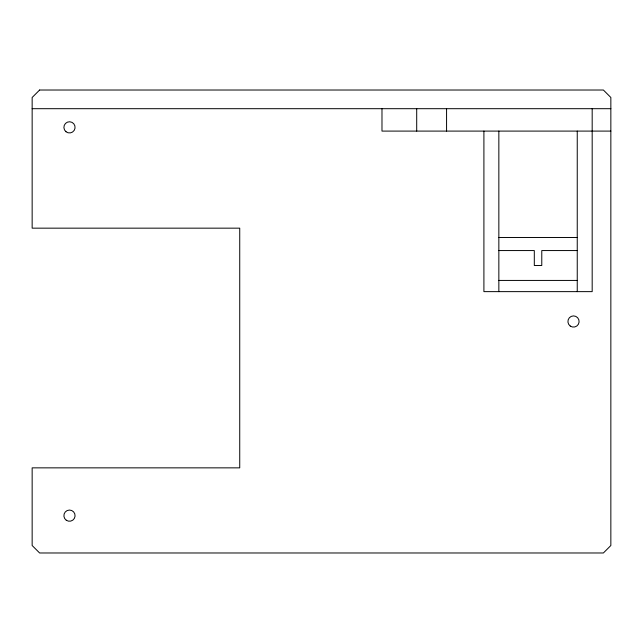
<?xml version="1.0" encoding="UTF-8"?>
<svg xmlns="http://www.w3.org/2000/svg" width="643" height="643" viewBox="0 0 643 643"><rect width="100%" height="100%" fill="white"/><g stroke="black" fill="none" stroke-linecap="round" stroke-linejoin="round"><path stroke-width="0.96" d="M32.15 108.691L610.85 108.691M610.85 131.092L381.982 131.092L381.982 108.691M498.847 237.492L577.245 237.492M498.847 250.561L534.309 250.561L534.309 265.495L541.776 265.495L541.776 250.561L577.245 250.561M498.847 280.428L577.245 280.428M592.179 108.691L592.179 291.633L483.906 291.633L483.906 131.092M577.245 131.092L577.245 291.633M498.847 131.092L498.847 291.633M446.572 108.691L446.572 131.092M416.704 108.691L416.704 131.092M39.617 90.02L32.15 97.487L32.15 228.161L239.735 228.161L239.735 467.855L32.15 467.855L32.15 545.513L39.617 552.98L603.383 552.98L610.85 545.513L610.85 97.487L603.383 90.02L39.617 90.02M66.004 131.743A5.602 5.602 0 0 0 75.022 128.182A5.602 5.602 0 0 0 67.435 122.146A5.602 5.602 0 0 0 66.004 131.743M66.261 520.227A5.602 5.602 0 0 0 75.062 516.144A5.602 5.602 0 0 0 67.129 510.566A5.602 5.602 0 0 0 66.261 520.227M570.245 326.049A5.602 5.602 0 0 0 579.086 322.055A5.602 5.602 0 0 0 571.209 316.396A5.602 5.602 0 0 0 570.245 326.049"/></g></svg>
